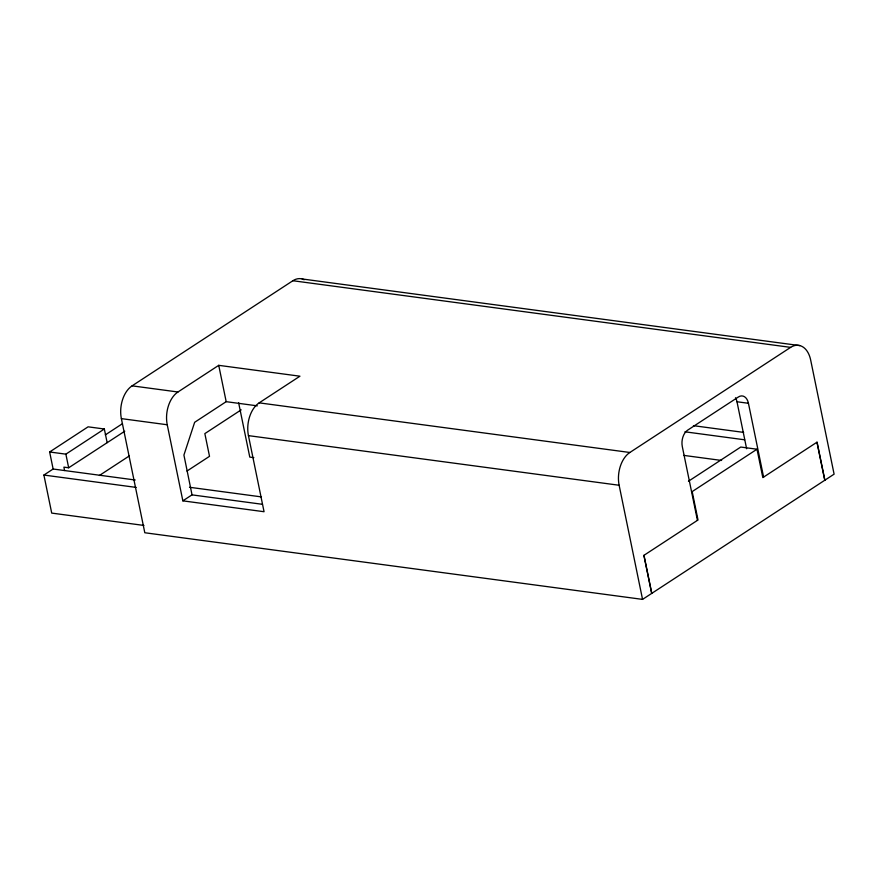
<?xml version="1.0" encoding="UTF-8"?>
<svg xmlns="http://www.w3.org/2000/svg" width="878" height="878" viewBox="0 0 878 878"><rect width="100%" height="100%" fill="white"/><g stroke="black" fill="none" stroke-linecap="round" stroke-linejoin="round"><path stroke-width="1.32" d="M292.879 280.73L790.628 347.37A24.968 15.87 -82.4 0 1 810.668 360.024L834.1 474.153L642.553 599.389L144.804 532.748L121.373 418.619A24.968 15.87 -82.4 0 1 132.095 385.848L292.879 280.73A24.968 15.87 -82.4 0 1 304.172 279.742M143.937 525.439L51.714 513.092L43.9 475.053L53.13 469.017L49.64 451.983L88.096 426.829L104.339 429.002L107.138 442.633M49.64 451.983L65.872 454.156L104.339 429.002M105.305 434.895L122.448 423.69M177.96 391.994L218.732 365.336L299.936 376.201L259.164 402.859A24.968 15.87 -82.4 0 0 248.441 435.631L264.058 511.72L182.854 500.844L167.237 424.765A24.968 15.87 -82.4 0 1 177.96 391.994L132.095 385.848M64.599 470.542L63.896 467.14L68.671 467.776L124.764 431.208M99.39 475.492L129.165 456.022M257.32 405.845L226.184 401.674L194.653 422.296L183.919 455.067L192.03 494.841L182.854 500.844M241.176 409.861L204.848 433.611L209.513 456.319L186.981 471.047M642.553 599.389L619.133 485.26A24.968 15.87 -82.4 0 1 629.855 452.488L790.628 347.37M688.451 481.243L740.758 447.045L757.001 449.218L762.828 477.599L817.056 442.15L824.87 480.189M757.001 449.218L692.182 491.592L698.01 519.985L643.881 555.379L651.685 593.418M302.208 278.974L799.957 345.614M735.49 397.767A12.49 7.935 -82.4 0 1 736.982 401.751L748.44 403.287L763.597 477.105M693.433 425.676L743.655 432.393M684.928 431.8L744.665 439.801M683.797 455.397L721.606 460.456M259.164 402.859L629.855 452.488M121.373 418.619L167.237 424.765M248.441 435.631L619.133 485.26M253.841 457.636L249.78 457.087L238.596 402.607M53.13 469.017L135.201 480.003M189.505 487.268L261.468 496.904M43.9 475.053L136.2 487.411M191.854 494.852L262.445 504.312M816.957 442.216L824.771 480.255M736.982 401.751L746.618 448.724M697.439 520.358L682.294 446.54A12.49 7.935 -82.4 0 1 687.65 430.154L738.42 396.966A12.49 7.935 -82.4 0 1 748.44 403.287M643.98 555.313L651.783 593.352M218.732 365.336L226.184 401.674M65.872 454.156L68.671 467.776"/></g></svg>
